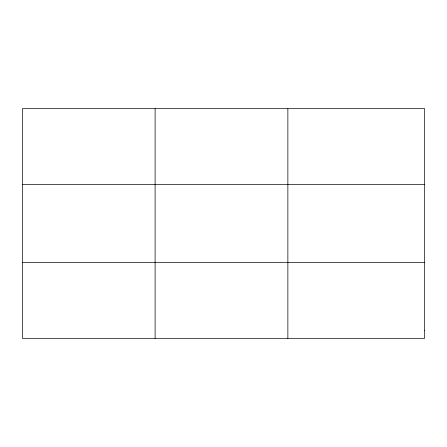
<?xml version="1.0" encoding="UTF-8"?>
<svg xmlns="http://www.w3.org/2000/svg" width="447" height="447" viewBox="0 0 447 447"><rect width="100%" height="100%" fill="white"/><g stroke="black" fill="none" stroke-linecap="round" stroke-linejoin="round"><path stroke-width="0.67" d="M155.109 338.323L155.109 108.677M287.868 338.323L287.868 108.677M22.35 184.46L424.65 184.46M22.35 262.54L424.65 262.54M424.65 330.741L424.65 338.323L22.35 338.323L22.35 108.677L424.65 108.677L424.65 330.741"/></g></svg>
